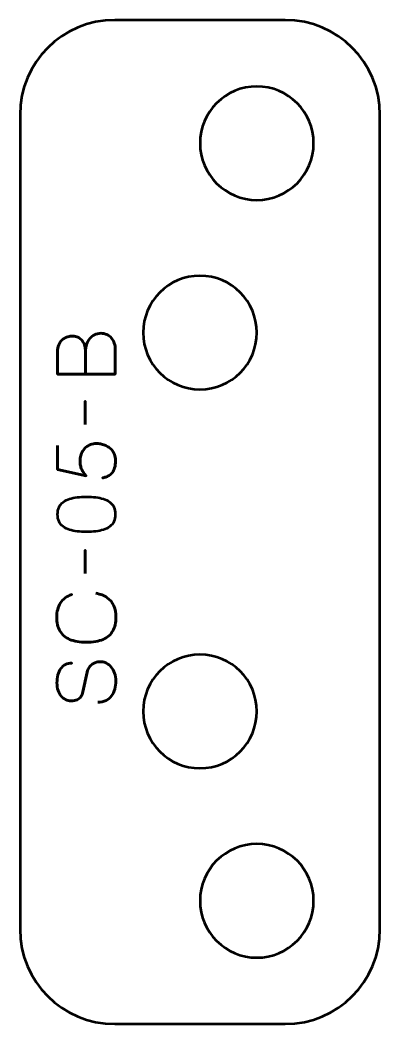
# Model space of a CAD drawing. Header units: centimetres. Extents: x -18.75 to -8.85, y -17.5 to -12.2.
# Drawn here: x -18.75 to -16.85, y -17.5 to -12.2 of the extents above; entities that cross this region are included whole.
import ezdxf

# ---------------------------------------------------------------- set-up
doc = ezdxf.new("R2010")
doc.units = ezdxf.units.CM
doc.header["$MEASUREMENT"] = 0
doc.layers.add('Layer 1', color=7, linetype='Continuous')

msp = doc.modelspace()

# ---------------------------------------------------------------- linework, layer by layer
at = {"layer": 'Layer 1', "lineweight": 53}
for points, knots in [([(-18.75006, -16.99993), (-18.75006, -16.99993), (-18.75006, -12.70007), (-18.75006, -12.70007), (-18.75006, -12.70007), (-18.75006, -12.42294), (-18.52696, -12.19998), (-18.24997, -12.19998), (-18.24997, -12.19998), (-18.24997, -12.19998), (-17.35004, -12.19998), (-17.35004, -12.19998), (-17.35004, -12.19998), (-17.07303, -12.19998), (-16.85008, -12.42294), (-16.85008, -12.70007), (-16.85008, -12.70007), (-16.85008, -12.70007), (-16.85008, -16.99993), (-16.85008, -16.99993), (-16.85008, -16.99993), (-16.85008, -17.27693), (-17.07303, -17.50002), (-17.35004, -17.50002), (-17.35004, -17.50002), (-17.35004, -17.50002), (-18.24997, -17.50002), (-18.24997, -17.50002), (-18.24997, -17.50002), (-18.52696, -17.50002), (-18.75006, -17.27693), (-18.75006, -16.99993)], [0, 0, 0, 0, 0.125, 0.125, 0.125, 0.125, 0.25, 0.25, 0.25, 0.25, 0.375, 0.375, 0.375, 0.375, 0.5, 0.5, 0.5, 0.5, 0.625, 0.625, 0.625, 0.625, 0.75, 0.75, 0.75, 0.75, 0.875, 0.875, 0.875, 0.875, 1, 1, 1, 1]), ([(-17.49997, -12.55001), (-17.33434, -12.55001), (-17.19996, -12.68433), (-17.19996, -12.85), (-17.19996, -12.85), (-17.19996, -13.01563), (-17.33434, -13.15), (-17.49997, -13.15), (-17.49997, -13.15), (-17.66574, -13.15), (-17.79997, -13.01563), (-17.79997, -12.85), (-17.79997, -12.85), (-17.79997, -12.68433), (-17.66574, -12.55001), (-17.49997, -12.55001)], [0, 0, 0, 0, 0.25, 0.25, 0.25, 0.25, 0.5, 0.5, 0.5, 0.5, 0.75, 0.75, 0.75, 0.75, 1, 1, 1, 1]), ([(-17.80008, -13.55001), (-17.63445, -13.55001), (-17.50007, -13.68433), (-17.50007, -13.85), (-17.50007, -13.85), (-17.50007, -14.01563), (-17.63445, -14.15), (-17.80008, -14.15), (-17.80008, -14.15), (-17.96585, -14.15), (-18.10008, -14.01563), (-18.10008, -13.85), (-18.10008, -13.85), (-18.10008, -13.68433), (-17.96585, -13.55001), (-17.80008, -13.55001)], [0, 0, 0, 0, 0.25, 0.25, 0.25, 0.25, 0.5, 0.5, 0.5, 0.5, 0.75, 0.75, 0.75, 0.75, 1, 1, 1, 1]), ([(-17.80008, -15.54999), (-17.63445, -15.54999), (-17.50007, -15.68422), (-17.50007, -15.85), (-17.50007, -15.85), (-17.50007, -16.01566), (-17.63445, -16.15), (-17.80008, -16.15), (-17.80008, -16.15), (-17.96585, -16.15), (-18.10008, -16.01566), (-18.10008, -15.85), (-18.10008, -15.85), (-18.10008, -15.68422), (-17.96585, -15.54999), (-17.80008, -15.54999)], [0, 0, 0, 0, 0.25, 0.25, 0.25, 0.25, 0.5, 0.5, 0.5, 0.5, 0.75, 0.75, 0.75, 0.75, 1, 1, 1, 1]), ([(-17.49997, -16.54999), (-17.33434, -16.54999), (-17.19996, -16.68422), (-17.19996, -16.85), (-17.19996, -16.85), (-17.19996, -17.01566), (-17.33434, -17.15), (-17.49997, -17.15), (-17.49997, -17.15), (-17.66574, -17.15), (-17.79997, -17.01566), (-17.79997, -16.85), (-17.79997, -16.85), (-17.79997, -16.68422), (-17.66574, -16.54999), (-17.49997, -16.54999)], [0, 0, 0, 0, 0.25, 0.25, 0.25, 0.25, 0.5, 0.5, 0.5, 0.5, 0.75, 0.75, 0.75, 0.75, 1, 1, 1, 1])]:
    msp.add_open_spline(points, degree=3, knots=knots, dxfattribs=at)
at = {"layer": 'Layer 1', "color": 30, "lineweight": 53}
for points, knots in [([(-18.40431, -14.07002), (-18.40431, -14.07002), (-18.40431, -13.95276), (-18.40431, -13.95276), (-18.40431, -13.95276), (-18.40438, -13.93752), (-18.40649, -13.92454), (-18.41066, -13.9136), (-18.41066, -13.9136), (-18.41475, -13.90273), (-18.42032, -13.89392), (-18.42731, -13.88707), (-18.42731, -13.88707), (-18.43429, -13.88023), (-18.44219, -13.87529), (-18.45094, -13.87218), (-18.45094, -13.87218), (-18.45962, -13.86915), (-18.46865, -13.86774), (-18.47796, -13.86809), (-18.47796, -13.86809), (-18.48728, -13.86852), (-18.49631, -13.87049), (-18.50513, -13.87402), (-18.50513, -13.87402), (-18.51395, -13.87748), (-18.52192, -13.8827), (-18.52905, -13.88954), (-18.52905, -13.88954), (-18.53617, -13.89638), (-18.54182, -13.90492), (-18.54598, -13.91529), (-18.54598, -13.91529), (-18.55021, -13.92567), (-18.5524, -13.93787), (-18.55247, -13.95191), (-18.55247, -13.95191), (-18.55247, -13.95191), (-18.55247, -14.07002), (-18.55247, -14.07002), (-18.55247, -14.07002), (-18.55247, -14.07002), (-18.24725, -14.07002), (-18.24725, -14.07002), (-18.24725, -14.07002), (-18.24725, -14.07002), (-18.24725, -13.94006), (-18.24725, -13.94006), (-18.24725, -13.94006), (-18.24725, -13.92792), (-18.24901, -13.91663), (-18.25247, -13.90619), (-18.25247, -13.90619), (-18.256, -13.89575), (-18.26101, -13.88665), (-18.26764, -13.87875), (-18.26764, -13.87875), (-18.27434, -13.87091), (-18.28239, -13.86478), (-18.29191, -13.8604), (-18.29191, -13.8604), (-18.30144, -13.85603), (-18.31223, -13.85377), (-18.3243, -13.8537), (-18.3243, -13.8537), (-18.33643, -13.85398), (-18.34737, -13.85652), (-18.35717, -13.86139), (-18.35717, -13.86139), (-18.36698, -13.86626), (-18.37538, -13.87303), (-18.38236, -13.88178), (-18.38236, -13.88178), (-18.38942, -13.89053), (-18.39485, -13.90097), (-18.39859, -13.91297), (-18.39859, -13.91297), (-18.40233, -13.92496), (-18.40423, -13.93822), (-18.40431, -13.95276), (-18.40431, -13.95276), (-18.40423, -13.93822), (-18.40233, -13.92496), (-18.39859, -13.91297), (-18.39859, -13.91297), (-18.39485, -13.90097), (-18.38942, -13.89053), (-18.38236, -13.88178), (-18.38236, -13.88178), (-18.37538, -13.87303), (-18.36698, -13.86626), (-18.35717, -13.86139), (-18.35717, -13.86139), (-18.34737, -13.85652), (-18.33643, -13.85398), (-18.3243, -13.8537), (-18.3243, -13.8537), (-18.31223, -13.85377), (-18.30144, -13.85603), (-18.29191, -13.8604), (-18.29191, -13.8604), (-18.28239, -13.86478), (-18.27434, -13.87091), (-18.26764, -13.87875), (-18.26764, -13.87875), (-18.26101, -13.88665), (-18.256, -13.89575), (-18.25247, -13.90619), (-18.25247, -13.90619), (-18.24901, -13.91663), (-18.24725, -13.92792), (-18.24725, -13.94006), (-18.24725, -13.94006), (-18.24725, -13.94006), (-18.24725, -14.07002), (-18.24725, -14.07002), (-18.24725, -14.07002), (-18.24725, -14.07002), (-18.55247, -14.07002), (-18.55247, -14.07002), (-18.55247, -14.07002), (-18.55247, -14.07002), (-18.55247, -13.95191), (-18.55247, -13.95191), (-18.55247, -13.95191), (-18.5524, -13.93787), (-18.55021, -13.92567), (-18.54598, -13.91529), (-18.54598, -13.91529), (-18.54182, -13.90492), (-18.53617, -13.89638), (-18.52905, -13.88954), (-18.52905, -13.88954), (-18.52192, -13.8827), (-18.51395, -13.87748), (-18.50513, -13.87402), (-18.50513, -13.87402), (-18.49631, -13.87049), (-18.48728, -13.86852), (-18.47796, -13.86809), (-18.47796, -13.86809), (-18.46865, -13.86774), (-18.45962, -13.86915), (-18.45094, -13.87218), (-18.45094, -13.87218), (-18.44219, -13.87529), (-18.43429, -13.88023), (-18.42731, -13.88707), (-18.42731, -13.88707), (-18.42032, -13.89392), (-18.41475, -13.90273), (-18.41066, -13.9136), (-18.41066, -13.9136), (-18.40649, -13.92454), (-18.40438, -13.93752), (-18.40431, -13.95276), (-18.40431, -13.95276), (-18.40431, -13.95276), (-18.40431, -14.07002), (-18.40431, -14.07002)], [0, 0, 0, 0, 0.025, 0.025, 0.025, 0.025, 0.05, 0.05, 0.05, 0.05, 0.075, 0.075, 0.075, 0.075, 0.1, 0.1, 0.1, 0.1, 0.125, 0.125, 0.125, 0.125, 0.15, 0.15, 0.15, 0.15, 0.175, 0.175, 0.175, 0.175, 0.2, 0.2, 0.2, 0.2, 0.225, 0.225, 0.225, 0.225, 0.25, 0.25, 0.25, 0.25, 0.275, 0.275, 0.275, 0.275, 0.3, 0.3, 0.3, 0.3, 0.325, 0.325, 0.325, 0.325, 0.35, 0.35, 0.35, 0.35, 0.375, 0.375, 0.375, 0.375, 0.4, 0.4, 0.4, 0.4, 0.425, 0.425, 0.425, 0.425, 0.45, 0.45, 0.45, 0.45, 0.475, 0.475, 0.475, 0.475, 0.5, 0.5, 0.5, 0.5, 0.525, 0.525, 0.525, 0.525, 0.55, 0.55, 0.55, 0.55, 0.575, 0.575, 0.575, 0.575, 0.6, 0.6, 0.6, 0.6, 0.625, 0.625, 0.625, 0.625, 0.65, 0.65, 0.65, 0.65, 0.675, 0.675, 0.675, 0.675, 0.7, 0.7, 0.7, 0.7, 0.725, 0.725, 0.725, 0.725, 0.75, 0.75, 0.75, 0.75, 0.775, 0.775, 0.775, 0.775, 0.8, 0.8, 0.8, 0.8, 0.825, 0.825, 0.825, 0.825, 0.85, 0.85, 0.85, 0.85, 0.875, 0.875, 0.875, 0.875, 0.9, 0.9, 0.9, 0.9, 0.925, 0.925, 0.925, 0.925, 0.95, 0.95, 0.95, 0.95, 0.975, 0.975, 0.975, 0.975, 1, 1, 1, 1]), ([(-18.40685, -14.33587), (-18.40685, -14.33587), (-18.40685, -14.21268), (-18.40685, -14.21268), (-18.40685, -14.21268), (-18.40685, -14.21268), (-18.40685, -14.33587), (-18.40685, -14.33587)], [0, 0, 0, 0, 0.5, 0.5, 0.5, 0.5, 1, 1, 1, 1]), ([(-18.55247, -14.44551), (-18.55247, -14.44551), (-18.55247, -14.57251), (-18.55247, -14.57251), (-18.55247, -14.57251), (-18.55247, -14.57251), (-18.40092, -14.60638), (-18.40092, -14.60638), (-18.40092, -14.60638), (-18.406, -14.60045), (-18.41058, -14.59481), (-18.41461, -14.58937), (-18.41461, -14.58937), (-18.41863, -14.58401), (-18.42201, -14.57837), (-18.42484, -14.57237), (-18.42484, -14.57237), (-18.42766, -14.56644), (-18.42978, -14.55967), (-18.43126, -14.55205), (-18.43126, -14.55205), (-18.43274, -14.5445), (-18.43352, -14.53547), (-18.43352, -14.5251), (-18.43352, -14.5251), (-18.43352, -14.51663), (-18.43239, -14.50816), (-18.43006, -14.4997), (-18.43006, -14.4997), (-18.4278, -14.49123), (-18.42434, -14.48319), (-18.41976, -14.47557), (-18.41976, -14.47557), (-18.4151, -14.46788), (-18.40931, -14.4611), (-18.40233, -14.45518), (-18.40233, -14.45518), (-18.39534, -14.44918), (-18.38716, -14.44445), (-18.37778, -14.44107), (-18.37778, -14.44107), (-18.36839, -14.43761), (-18.35774, -14.43585), (-18.34589, -14.43578), (-18.34589, -14.43578), (-18.34151, -14.4357), (-18.33601, -14.4362), (-18.32952, -14.43719), (-18.32952, -14.43719), (-18.32303, -14.4381), (-18.31597, -14.4398), (-18.30849, -14.4422), (-18.30849, -14.4422), (-18.30101, -14.44459), (-18.2936, -14.44798), (-18.28627, -14.45228), (-18.28627, -14.45228), (-18.27893, -14.45659), (-18.27223, -14.46209), (-18.26616, -14.46872), (-18.26616, -14.46872), (-18.26009, -14.47536), (-18.25522, -14.4834), (-18.25155, -14.49278), (-18.25155, -14.49278), (-18.24796, -14.50224), (-18.24605, -14.51332), (-18.24598, -14.52594), (-18.24598, -14.52594), (-18.24605, -14.54104), (-18.24767, -14.55374), (-18.25071, -14.56404), (-18.25071, -14.56404), (-18.25381, -14.57435), (-18.25783, -14.58274), (-18.26291, -14.58923), (-18.26291, -14.58923), (-18.26799, -14.59579), (-18.27357, -14.60087), (-18.27963, -14.60454), (-18.27963, -14.60454), (-18.2857, -14.60821), (-18.29177, -14.61096), (-18.29784, -14.6128), (-18.29784, -14.6128), (-18.30391, -14.61463), (-18.30948, -14.61604), (-18.31456, -14.61696), (-18.31456, -14.61696), (-18.30948, -14.61604), (-18.30391, -14.61463), (-18.29784, -14.6128), (-18.29784, -14.6128), (-18.29177, -14.61096), (-18.2857, -14.60821), (-18.27963, -14.60454), (-18.27963, -14.60454), (-18.27357, -14.60087), (-18.26799, -14.59579), (-18.26291, -14.58923), (-18.26291, -14.58923), (-18.25783, -14.58274), (-18.25381, -14.57435), (-18.25071, -14.56404), (-18.25071, -14.56404), (-18.24767, -14.55374), (-18.24605, -14.54104), (-18.24598, -14.52594), (-18.24598, -14.52594), (-18.24605, -14.51332), (-18.24796, -14.50224), (-18.25155, -14.49278), (-18.25155, -14.49278), (-18.25522, -14.4834), (-18.26009, -14.47536), (-18.26616, -14.46872), (-18.26616, -14.46872), (-18.27223, -14.46209), (-18.27893, -14.45659), (-18.28627, -14.45228), (-18.28627, -14.45228), (-18.2936, -14.44798), (-18.30101, -14.44459), (-18.30849, -14.4422), (-18.30849, -14.4422), (-18.31597, -14.4398), (-18.32303, -14.4381), (-18.32952, -14.43719), (-18.32952, -14.43719), (-18.33601, -14.4362), (-18.34151, -14.4357), (-18.34589, -14.43578), (-18.34589, -14.43578), (-18.35774, -14.43585), (-18.36839, -14.43761), (-18.37778, -14.44107), (-18.37778, -14.44107), (-18.38716, -14.44445), (-18.39534, -14.44918), (-18.40233, -14.45518), (-18.40233, -14.45518), (-18.40931, -14.4611), (-18.4151, -14.46788), (-18.41976, -14.47557), (-18.41976, -14.47557), (-18.42434, -14.48319), (-18.4278, -14.49123), (-18.43006, -14.4997), (-18.43006, -14.4997), (-18.43239, -14.50816), (-18.43352, -14.51663), (-18.43352, -14.5251), (-18.43352, -14.5251), (-18.43352, -14.53547), (-18.43274, -14.5445), (-18.43126, -14.55205), (-18.43126, -14.55205), (-18.42978, -14.55967), (-18.42766, -14.56644), (-18.42484, -14.57237), (-18.42484, -14.57237), (-18.42201, -14.57837), (-18.41863, -14.58401), (-18.41461, -14.58937), (-18.41461, -14.58937), (-18.41058, -14.59481), (-18.406, -14.60045), (-18.40092, -14.60638), (-18.40092, -14.60638), (-18.40092, -14.60638), (-18.55247, -14.57251), (-18.55247, -14.57251), (-18.55247, -14.57251), (-18.55247, -14.57251), (-18.55247, -14.44551), (-18.55247, -14.44551)], [0, 0, 0, 0, 0.0227273, 0.0227273, 0.0227273, 0.0227273, 0.0454545, 0.0454545, 0.0454545, 0.0454545, 0.0681818, 0.0681818, 0.0681818, 0.0681818, 0.0909091, 0.0909091, 0.0909091, 0.0909091, 0.1136364, 0.1136364, 0.1136364, 0.1136364, 0.1363636, 0.1363636, 0.1363636, 0.1363636, 0.1590909, 0.1590909, 0.1590909, 0.1590909, 0.1818182, 0.1818182, 0.1818182, 0.1818182, 0.2045455, 0.2045455, 0.2045455, 0.2045455, 0.2272727, 0.2272727, 0.2272727, 0.2272727, 0.25, 0.25, 0.25, 0.25, 0.2727273, 0.2727273, 0.2727273, 0.2727273, 0.2954545, 0.2954545, 0.2954545, 0.2954545, 0.3181818, 0.3181818, 0.3181818, 0.3181818, 0.3409091, 0.3409091, 0.3409091, 0.3409091, 0.3636364, 0.3636364, 0.3636364, 0.3636364, 0.3863636, 0.3863636, 0.3863636, 0.3863636, 0.4090909, 0.4090909, 0.4090909, 0.4090909, 0.4318182, 0.4318182, 0.4318182, 0.4318182, 0.4545455, 0.4545455, 0.4545455, 0.4545455, 0.4772727, 0.4772727, 0.4772727, 0.4772727, 0.5, 0.5, 0.5, 0.5, 0.5227273, 0.5227273, 0.5227273, 0.5227273, 0.5454545, 0.5454545, 0.5454545, 0.5454545, 0.5681818, 0.5681818, 0.5681818, 0.5681818, 0.5909091, 0.5909091, 0.5909091, 0.5909091, 0.6136364, 0.6136364, 0.6136364, 0.6136364, 0.6363636, 0.6363636, 0.6363636, 0.6363636, 0.6590909, 0.6590909, 0.6590909, 0.6590909, 0.6818182, 0.6818182, 0.6818182, 0.6818182, 0.7045455, 0.7045455, 0.7045455, 0.7045455, 0.7272727, 0.7272727, 0.7272727, 0.7272727, 0.75, 0.75, 0.75, 0.75, 0.7727273, 0.7727273, 0.7727273, 0.7727273, 0.7954545, 0.7954545, 0.7954545, 0.7954545, 0.8181818, 0.8181818, 0.8181818, 0.8181818, 0.8409091, 0.8409091, 0.8409091, 0.8409091, 0.8636364, 0.8636364, 0.8636364, 0.8636364, 0.8863636, 0.8863636, 0.8863636, 0.8863636, 0.9090909, 0.9090909, 0.9090909, 0.9090909, 0.9318182, 0.9318182, 0.9318182, 0.9318182, 0.9545455, 0.9545455, 0.9545455, 0.9545455, 0.9772727, 0.9772727, 0.9772727, 0.9772727, 1, 1, 1, 1]), ([(-18.24725, -14.80957), (-18.24732, -14.79476), (-18.24993, -14.78199), (-18.25501, -14.77133), (-18.25501, -14.77133), (-18.26009, -14.76075), (-18.26736, -14.75193), (-18.2766, -14.74488), (-18.2766, -14.74488), (-18.28591, -14.73789), (-18.29692, -14.73239), (-18.30962, -14.7283), (-18.30962, -14.7283), (-18.32232, -14.72427), (-18.33622, -14.72138), (-18.35146, -14.71976), (-18.35146, -14.71976), (-18.3667, -14.71806), (-18.38272, -14.71722), (-18.39965, -14.71729), (-18.39965, -14.71729), (-18.41651, -14.71722), (-18.43253, -14.71806), (-18.4477, -14.71976), (-18.4477, -14.71976), (-18.46287, -14.72138), (-18.47684, -14.72427), (-18.48954, -14.7283), (-18.48954, -14.7283), (-18.50217, -14.73239), (-18.51317, -14.73789), (-18.52256, -14.74488), (-18.52256, -14.74488), (-18.53187, -14.75193), (-18.53914, -14.76075), (-18.54422, -14.77133), (-18.54422, -14.77133), (-18.54937, -14.78199), (-18.55198, -14.79476), (-18.55205, -14.80957), (-18.55205, -14.80957), (-18.55198, -14.82439), (-18.54937, -14.83716), (-18.54422, -14.84782), (-18.54422, -14.84782), (-18.53914, -14.8584), (-18.53187, -14.86722), (-18.52256, -14.87427), (-18.52256, -14.87427), (-18.51317, -14.88126), (-18.50217, -14.88676), (-18.48954, -14.89085), (-18.48954, -14.89085), (-18.47684, -14.89488), (-18.46287, -14.89777), (-18.4477, -14.89939), (-18.4477, -14.89939), (-18.43253, -14.90108), (-18.41651, -14.90193), (-18.39965, -14.90186), (-18.39965, -14.90186), (-18.38272, -14.90193), (-18.3667, -14.90108), (-18.35146, -14.89939), (-18.35146, -14.89939), (-18.33622, -14.89777), (-18.32232, -14.89488), (-18.30962, -14.89085), (-18.30962, -14.89085), (-18.29692, -14.88676), (-18.28591, -14.88126), (-18.2766, -14.87427), (-18.2766, -14.87427), (-18.26736, -14.86722), (-18.26009, -14.8584), (-18.25501, -14.84782), (-18.25501, -14.84782), (-18.24993, -14.83716), (-18.24732, -14.82439), (-18.24725, -14.80957)], [0, 0, 0, 0, 0.05, 0.05, 0.05, 0.05, 0.1, 0.1, 0.1, 0.1, 0.15, 0.15, 0.15, 0.15, 0.2, 0.2, 0.2, 0.2, 0.25, 0.25, 0.25, 0.25, 0.3, 0.3, 0.3, 0.3, 0.35, 0.35, 0.35, 0.35, 0.4, 0.4, 0.4, 0.4, 0.45, 0.45, 0.45, 0.45, 0.5, 0.5, 0.5, 0.5, 0.55, 0.55, 0.55, 0.55, 0.6, 0.6, 0.6, 0.6, 0.65, 0.65, 0.65, 0.65, 0.7, 0.7, 0.7, 0.7, 0.75, 0.75, 0.75, 0.75, 0.8, 0.8, 0.8, 0.8, 0.85, 0.85, 0.85, 0.85, 0.9, 0.9, 0.9, 0.9, 0.95, 0.95, 0.95, 0.95, 1, 1, 1, 1]), ([(-18.24725, -14.80957), (-18.24732, -14.79476), (-18.24993, -14.78199), (-18.25501, -14.77133), (-18.25501, -14.77133), (-18.26009, -14.76075), (-18.26736, -14.75193), (-18.2766, -14.74488), (-18.2766, -14.74488), (-18.28591, -14.73789), (-18.29692, -14.73239), (-18.30962, -14.7283), (-18.30962, -14.7283), (-18.32232, -14.72427), (-18.33622, -14.72138), (-18.35146, -14.71976), (-18.35146, -14.71976), (-18.3667, -14.71806), (-18.38272, -14.71722), (-18.39965, -14.71729), (-18.39965, -14.71729), (-18.41651, -14.71722), (-18.43253, -14.71806), (-18.4477, -14.71976), (-18.4477, -14.71976), (-18.46287, -14.72138), (-18.47684, -14.72427), (-18.48954, -14.7283), (-18.48954, -14.7283), (-18.50217, -14.73239), (-18.51317, -14.73789), (-18.52256, -14.74488), (-18.52256, -14.74488), (-18.53187, -14.75193), (-18.53914, -14.76075), (-18.54422, -14.77133), (-18.54422, -14.77133), (-18.54937, -14.78199), (-18.55198, -14.79476), (-18.55205, -14.80957), (-18.55205, -14.80957), (-18.55198, -14.82439), (-18.54937, -14.83716), (-18.54422, -14.84782), (-18.54422, -14.84782), (-18.53914, -14.8584), (-18.53187, -14.86722), (-18.52256, -14.87427), (-18.52256, -14.87427), (-18.51317, -14.88126), (-18.50217, -14.88676), (-18.48954, -14.89085), (-18.48954, -14.89085), (-18.47684, -14.89488), (-18.46287, -14.89777), (-18.4477, -14.89939), (-18.4477, -14.89939), (-18.43253, -14.90108), (-18.41651, -14.90193), (-18.39965, -14.90186), (-18.39965, -14.90186), (-18.38272, -14.90193), (-18.3667, -14.90108), (-18.35146, -14.89939), (-18.35146, -14.89939), (-18.33622, -14.89777), (-18.32232, -14.89488), (-18.30962, -14.89085), (-18.30962, -14.89085), (-18.29692, -14.88676), (-18.28591, -14.88126), (-18.2766, -14.87427), (-18.2766, -14.87427), (-18.26736, -14.86722), (-18.26009, -14.8584), (-18.25501, -14.84782), (-18.25501, -14.84782), (-18.24993, -14.83716), (-18.24732, -14.82439), (-18.24725, -14.80957)], [0, 0, 0, 0, 0.05, 0.05, 0.05, 0.05, 0.1, 0.1, 0.1, 0.1, 0.15, 0.15, 0.15, 0.15, 0.2, 0.2, 0.2, 0.2, 0.25, 0.25, 0.25, 0.25, 0.3, 0.3, 0.3, 0.3, 0.35, 0.35, 0.35, 0.35, 0.4, 0.4, 0.4, 0.4, 0.45, 0.45, 0.45, 0.45, 0.5, 0.5, 0.5, 0.5, 0.55, 0.55, 0.55, 0.55, 0.6, 0.6, 0.6, 0.6, 0.65, 0.65, 0.65, 0.65, 0.7, 0.7, 0.7, 0.7, 0.75, 0.75, 0.75, 0.75, 0.8, 0.8, 0.8, 0.8, 0.85, 0.85, 0.85, 0.85, 0.9, 0.9, 0.9, 0.9, 0.95, 0.95, 0.95, 0.95, 1, 1, 1, 1]), ([(-18.40685, -15.12199), (-18.40685, -15.12199), (-18.40685, -14.9988), (-18.40685, -14.9988), (-18.40685, -14.9988), (-18.40685, -14.9988), (-18.40685, -15.12199), (-18.40685, -15.12199)], [0, 0, 0, 0, 0.5, 0.5, 0.5, 0.5, 1, 1, 1, 1]), ([(-18.3497, -15.22613), (-18.3255, -15.23065), (-18.30553, -15.23855), (-18.28987, -15.24963), (-18.28987, -15.24963), (-18.27427, -15.26077), (-18.2627, -15.27503), (-18.25515, -15.29238), (-18.25515, -15.29238), (-18.2476, -15.30967), (-18.24379, -15.32999), (-18.24386, -15.35313), (-18.24386, -15.35313), (-18.24379, -15.38128), (-18.24923, -15.4052), (-18.2603, -15.42482), (-18.2603, -15.42482), (-18.27131, -15.44443), (-18.28831, -15.45939), (-18.31138, -15.46969), (-18.31138, -15.46969), (-18.33446, -15.47999), (-18.36402, -15.48514), (-18.40007, -15.48521), (-18.40007, -15.48521), (-18.43598, -15.48514), (-18.46548, -15.47999), (-18.48855, -15.46969), (-18.48855, -15.46969), (-18.51162, -15.45939), (-18.52869, -15.44443), (-18.53977, -15.42482), (-18.53977, -15.42482), (-18.55085, -15.4052), (-18.55635, -15.38128), (-18.55628, -15.35313), (-18.55628, -15.35313), (-18.55635, -15.323), (-18.54993, -15.29775), (-18.53702, -15.27743), (-18.53702, -15.27743), (-18.52411, -15.25718), (-18.50414, -15.24229), (-18.47712, -15.23291), (-18.47712, -15.23291), (-18.50414, -15.24229), (-18.52411, -15.25718), (-18.53702, -15.27743), (-18.53702, -15.27743), (-18.54993, -15.29775), (-18.55635, -15.323), (-18.55628, -15.35313), (-18.55628, -15.35313), (-18.55635, -15.38128), (-18.55085, -15.4052), (-18.53977, -15.42482), (-18.53977, -15.42482), (-18.52869, -15.44443), (-18.51162, -15.45939), (-18.48855, -15.46969), (-18.48855, -15.46969), (-18.46548, -15.47999), (-18.43598, -15.48514), (-18.40007, -15.48521), (-18.40007, -15.48521), (-18.36402, -15.48514), (-18.33446, -15.47999), (-18.31138, -15.46969), (-18.31138, -15.46969), (-18.28831, -15.45939), (-18.27131, -15.44443), (-18.2603, -15.42482), (-18.2603, -15.42482), (-18.24923, -15.4052), (-18.24379, -15.38128), (-18.24386, -15.35313), (-18.24386, -15.35313), (-18.24379, -15.32999), (-18.2476, -15.30967), (-18.25515, -15.29238), (-18.25515, -15.29238), (-18.2627, -15.27503), (-18.27427, -15.26077), (-18.28987, -15.24963), (-18.28987, -15.24963), (-18.30553, -15.23855), (-18.3255, -15.23065), (-18.3497, -15.22613)], [0, 0, 0, 0, 0.0454545, 0.0454545, 0.0454545, 0.0454545, 0.0909091, 0.0909091, 0.0909091, 0.0909091, 0.1363636, 0.1363636, 0.1363636, 0.1363636, 0.1818182, 0.1818182, 0.1818182, 0.1818182, 0.2272727, 0.2272727, 0.2272727, 0.2272727, 0.2727273, 0.2727273, 0.2727273, 0.2727273, 0.3181818, 0.3181818, 0.3181818, 0.3181818, 0.3636364, 0.3636364, 0.3636364, 0.3636364, 0.4090909, 0.4090909, 0.4090909, 0.4090909, 0.4545455, 0.4545455, 0.4545455, 0.4545455, 0.5, 0.5, 0.5, 0.5, 0.5454545, 0.5454545, 0.5454545, 0.5454545, 0.5909091, 0.5909091, 0.5909091, 0.5909091, 0.6363636, 0.6363636, 0.6363636, 0.6363636, 0.6818182, 0.6818182, 0.6818182, 0.6818182, 0.7272727, 0.7272727, 0.7272727, 0.7272727, 0.7727273, 0.7727273, 0.7727273, 0.7727273, 0.8181818, 0.8181818, 0.8181818, 0.8181818, 0.8636364, 0.8636364, 0.8636364, 0.8636364, 0.9090909, 0.9090909, 0.9090909, 0.9090909, 0.9545455, 0.9545455, 0.9545455, 0.9545455, 1, 1, 1, 1]), ([(-18.33954, -15.80144), (-18.3226, -15.8013), (-18.30814, -15.79834), (-18.29614, -15.79241), (-18.29614, -15.79241), (-18.28408, -15.78655), (-18.27427, -15.77837), (-18.26672, -15.76807), (-18.26672, -15.76807), (-18.2591, -15.7577), (-18.25353, -15.74577), (-18.25, -15.7323), (-18.25, -15.7323), (-18.2464, -15.71889), (-18.24464, -15.7045), (-18.24471, -15.68926), (-18.24471, -15.68926), (-18.24478, -15.67388), (-18.24704, -15.66005), (-18.25134, -15.6477), (-18.25134, -15.6477), (-18.25565, -15.63542), (-18.26143, -15.62491), (-18.2687, -15.61609), (-18.2687, -15.61609), (-18.27597, -15.60734), (-18.28408, -15.60057), (-18.29311, -15.59577), (-18.29311, -15.59577), (-18.30214, -15.59097), (-18.31138, -15.58843), (-18.32091, -15.58808), (-18.32091, -15.58808), (-18.3334, -15.58766), (-18.34483, -15.58949), (-18.35513, -15.59351), (-18.35513, -15.59351), (-18.36543, -15.59754), (-18.37404, -15.60375), (-18.38109, -15.61214), (-18.38109, -15.61214), (-18.38815, -15.62047), (-18.39309, -15.63098), (-18.39584, -15.64354), (-18.39584, -15.64354), (-18.39584, -15.64354), (-18.41828, -15.74725), (-18.41828, -15.74725), (-18.41828, -15.74725), (-18.42032, -15.75699), (-18.42378, -15.76539), (-18.42858, -15.7723), (-18.42858, -15.7723), (-18.43344, -15.77922), (-18.44015, -15.78458), (-18.44876, -15.78825), (-18.44876, -15.78825), (-18.45729, -15.79192), (-18.46816, -15.79382), (-18.48135, -15.79382), (-18.48135, -15.79382), (-18.49137, -15.79382), (-18.50082, -15.79177), (-18.50971, -15.78761), (-18.50971, -15.78761), (-18.5186, -15.78352), (-18.52644, -15.77745), (-18.53328, -15.76948), (-18.53328, -15.76948), (-18.54019, -15.76151), (-18.54556, -15.75163), (-18.54944, -15.73992), (-18.54944, -15.73992), (-18.55339, -15.72813), (-18.55536, -15.71466), (-18.55543, -15.69942), (-18.55543, -15.69942), (-18.55543, -15.68411), (-18.55367, -15.67007), (-18.55014, -15.65723), (-18.55014, -15.65723), (-18.54661, -15.64446), (-18.54153, -15.63338), (-18.53476, -15.62407), (-18.53476, -15.62407), (-18.52799, -15.61475), (-18.51966, -15.60756), (-18.50993, -15.60262), (-18.50993, -15.60262), (-18.50012, -15.59768), (-18.4889, -15.59535), (-18.47627, -15.5957), (-18.47627, -15.5957), (-18.4889, -15.59535), (-18.50012, -15.59768), (-18.50993, -15.60262), (-18.50993, -15.60262), (-18.51966, -15.60756), (-18.52799, -15.61475), (-18.53476, -15.62407), (-18.53476, -15.62407), (-18.54153, -15.63338), (-18.54661, -15.64446), (-18.55014, -15.65723), (-18.55014, -15.65723), (-18.55367, -15.67007), (-18.55543, -15.68411), (-18.55543, -15.69942), (-18.55543, -15.69942), (-18.55536, -15.71466), (-18.55339, -15.72813), (-18.54944, -15.73992), (-18.54944, -15.73992), (-18.54556, -15.75163), (-18.54019, -15.76151), (-18.53328, -15.76948), (-18.53328, -15.76948), (-18.52644, -15.77745), (-18.5186, -15.78352), (-18.50971, -15.78761), (-18.50971, -15.78761), (-18.50082, -15.79177), (-18.49137, -15.79382), (-18.48135, -15.79382), (-18.48135, -15.79382), (-18.46816, -15.79382), (-18.45729, -15.79199), (-18.44883, -15.78846), (-18.44883, -15.78846), (-18.44029, -15.78486), (-18.43366, -15.77957), (-18.42879, -15.77265), (-18.42879, -15.77265), (-18.42399, -15.76574), (-18.42046, -15.75727), (-18.41828, -15.74725), (-18.41828, -15.74725), (-18.41828, -15.74725), (-18.39584, -15.64354), (-18.39584, -15.64354), (-18.39584, -15.64354), (-18.39309, -15.6307), (-18.38815, -15.62011), (-18.38109, -15.61179), (-18.38109, -15.61179), (-18.37404, -15.60339), (-18.36543, -15.59725), (-18.35513, -15.5933), (-18.35513, -15.5933), (-18.34483, -15.58942), (-18.3334, -15.58766), (-18.32091, -15.58808), (-18.32091, -15.58808), (-18.31138, -15.58843), (-18.30214, -15.59097), (-18.29311, -15.59577), (-18.29311, -15.59577), (-18.28408, -15.60057), (-18.27597, -15.60734), (-18.2687, -15.61609), (-18.2687, -15.61609), (-18.26143, -15.62491), (-18.25565, -15.63542), (-18.25134, -15.6477), (-18.25134, -15.6477), (-18.24704, -15.66005), (-18.24478, -15.67388), (-18.24471, -15.68926), (-18.24471, -15.68926), (-18.24464, -15.7045), (-18.2464, -15.71889), (-18.25, -15.7323), (-18.25, -15.7323), (-18.25353, -15.74577), (-18.2591, -15.7577), (-18.26672, -15.76807), (-18.26672, -15.76807), (-18.27427, -15.77837), (-18.28408, -15.78655), (-18.29614, -15.79241), (-18.29614, -15.79241), (-18.30814, -15.79834), (-18.3226, -15.8013), (-18.33954, -15.80144)], [0, 0, 0, 0, 0.0217391, 0.0217391, 0.0217391, 0.0217391, 0.0434783, 0.0434783, 0.0434783, 0.0434783, 0.0652174, 0.0652174, 0.0652174, 0.0652174, 0.0869565, 0.0869565, 0.0869565, 0.0869565, 0.1086957, 0.1086957, 0.1086957, 0.1086957, 0.1304348, 0.1304348, 0.1304348, 0.1304348, 0.1521739, 0.1521739, 0.1521739, 0.1521739, 0.173913, 0.173913, 0.173913, 0.173913, 0.1956522, 0.1956522, 0.1956522, 0.1956522, 0.2173913, 0.2173913, 0.2173913, 0.2173913, 0.2391304, 0.2391304, 0.2391304, 0.2391304, 0.2608696, 0.2608696, 0.2608696, 0.2608696, 0.2826087, 0.2826087, 0.2826087, 0.2826087, 0.3043478, 0.3043478, 0.3043478, 0.3043478, 0.326087, 0.326087, 0.326087, 0.326087, 0.3478261, 0.3478261, 0.3478261, 0.3478261, 0.3695652, 0.3695652, 0.3695652, 0.3695652, 0.3913043, 0.3913043, 0.3913043, 0.3913043, 0.4130435, 0.4130435, 0.4130435, 0.4130435, 0.4347826, 0.4347826, 0.4347826, 0.4347826, 0.4565217, 0.4565217, 0.4565217, 0.4565217, 0.4782609, 0.4782609, 0.4782609, 0.4782609, 0.5, 0.5, 0.5, 0.5, 0.5217391, 0.5217391, 0.5217391, 0.5217391, 0.5434783, 0.5434783, 0.5434783, 0.5434783, 0.5652174, 0.5652174, 0.5652174, 0.5652174, 0.5869565, 0.5869565, 0.5869565, 0.5869565, 0.6086957, 0.6086957, 0.6086957, 0.6086957, 0.6304348, 0.6304348, 0.6304348, 0.6304348, 0.6521739, 0.6521739, 0.6521739, 0.6521739, 0.673913, 0.673913, 0.673913, 0.673913, 0.6956522, 0.6956522, 0.6956522, 0.6956522, 0.7173913, 0.7173913, 0.7173913, 0.7173913, 0.7391304, 0.7391304, 0.7391304, 0.7391304, 0.7608696, 0.7608696, 0.7608696, 0.7608696, 0.7826087, 0.7826087, 0.7826087, 0.7826087, 0.8043478, 0.8043478, 0.8043478, 0.8043478, 0.826087, 0.826087, 0.826087, 0.826087, 0.8478261, 0.8478261, 0.8478261, 0.8478261, 0.8695652, 0.8695652, 0.8695652, 0.8695652, 0.8913043, 0.8913043, 0.8913043, 0.8913043, 0.9130435, 0.9130435, 0.9130435, 0.9130435, 0.9347826, 0.9347826, 0.9347826, 0.9347826, 0.9565217, 0.9565217, 0.9565217, 0.9565217, 0.9782609, 0.9782609, 0.9782609, 0.9782609, 1, 1, 1, 1])]:
    msp.add_open_spline(points, degree=3, knots=knots, dxfattribs=at)

doc.saveas('drawing.dxf')
